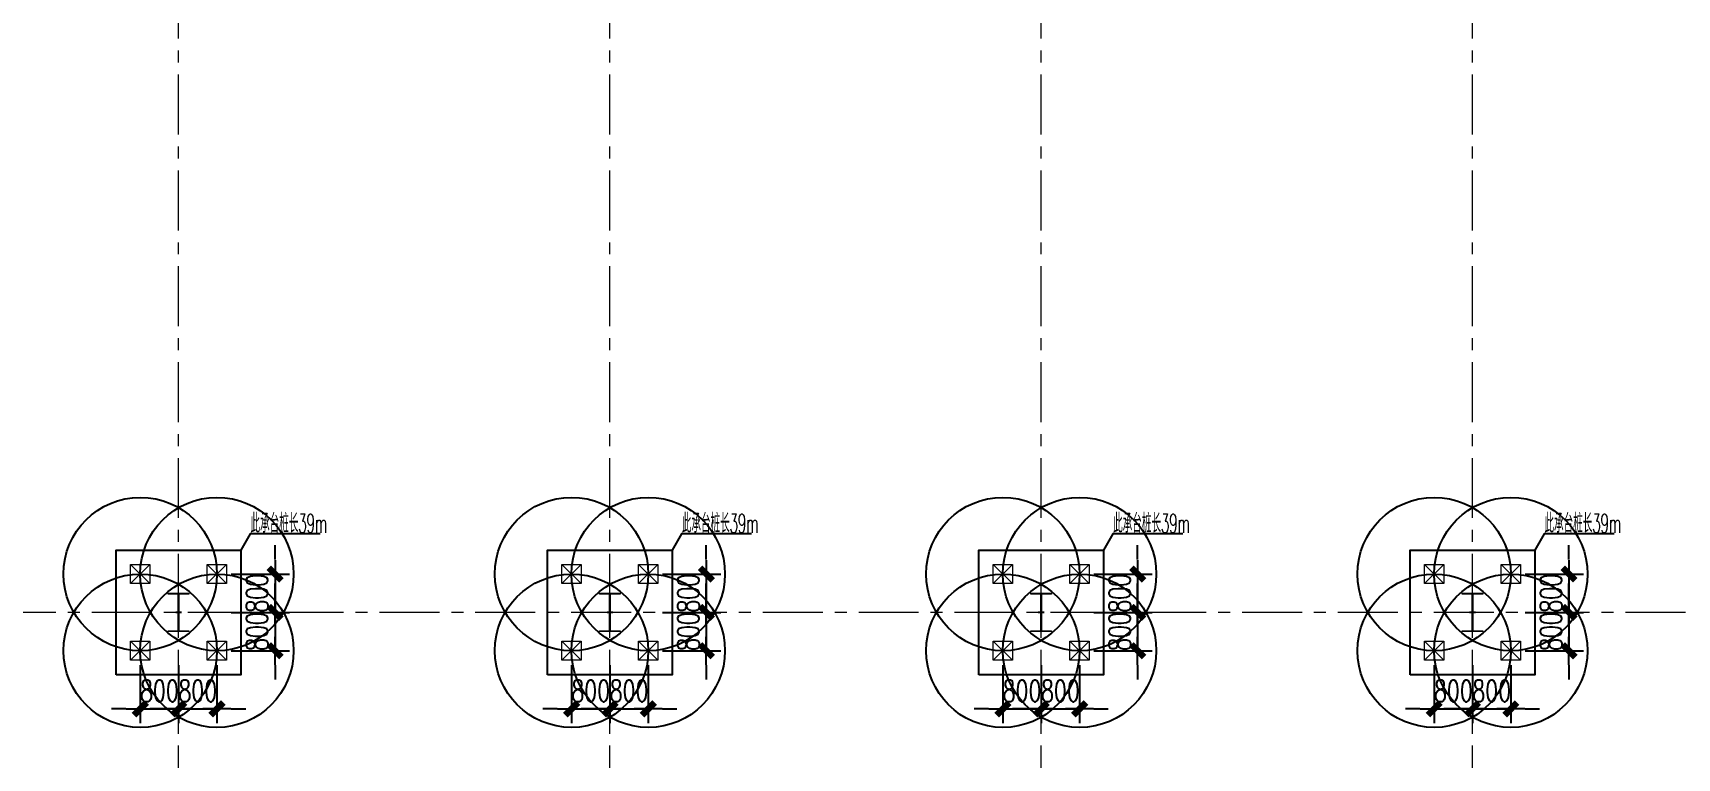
# Model space of a CAD drawing. Extents: x -1201378 to 2367219, y -619313 to 244905.
# Drawn here: x -740798 to -706489, y -204438 to -189309 of the extents above; entities that cross this region are included whole.
import ezdxf
from ezdxf.enums import TextEntityAlignment as Align

# ---------------------------------------------------------------- set-up
doc = ezdxf.new("R2010")
doc.units = 0
doc.header["$LTSCALE"] = 1000
doc.linetypes.add('CENTER', pattern=[2, 1.25, -0.25, 0.25, -0.25])
doc.layers.get('0').update_dxf_attribs({"linetype": 'CONTINUOUS'})
doc.layers.get('Defpoints').update_dxf_attribs({"linetype": 'CONTINUOUS'})
for name, color, linetype in [('A-WINDOW', 140, 'CONTINUOUS'), ('S-BG', 131, 'CONTINUOUS'), ('S-DIMZ', 115, 'CONTINUOUS'), ('S-DOTE1', 140, 'CENTER'), ('S-HATCH1-W', 252, 'CONTINUOUS')]:
    doc.layers.add(name, color=color, linetype=linetype)
for name, color, linetype, lineweight in [('S-axis', 111, 'CONTINUOUS', 0), ('S-col', 2, 'CONTINUOUS', 0), ('S-dote', 5, 'CENTER', 0), ('S-zhuang', 1, 'CONTINUOUS', 0)]:
    doc.layers.add(name, color=color, linetype=linetype, lineweight=lineweight)
doc.styles.add('SS1', font='tj-romans1.shx', dxfattribs={"width": 0.7, "bigfont": 'tj-hztxt1.shx'})
doc.dimstyles.new('S-150-ARCHI', dxfattribs={"dimscale": 150, "dimtxt": 3, "dimasz": 2, "dimexe": 2, "dimexo": 2, "dimgap": 1, "dimtad": 1, "dimdec": 0, "dimzin": 0, "dimdsep": 46, "dimtxsty": 'SS1', "dimblk1": 'TT', "dimblk2": 'TT', "dimsah": 1, "dimcen": 1, "dimclrd": 256, "dimclre": 256, "dimclrt": 256, "dimadec": 0, "dimazin": 0, "dimtfac": 1, "dimtdec": 0, "dimtix": 1, "dimtmove": 2, "dimatfit": 0, "dimldrblk": 'TT', "dimfxl": 2, "dimtolj": 1, "dimtzin": 0, "dimarcsym": 0})

# ---------------------------------------------------------------- blocks, each defined once
blk = doc.blocks.new('w42343243')
at = {"layer": 'S-col'}
blk.add_lwpolyline([(-165069, 621020), (-164639, 621020), (-164639, 621002), (-164848, 621002), (-164848, 620238), (-164639, 620238), (-164639, 620220), (-165069, 620220), (-165069, 620238), (-164860, 620238), (-164860, 621002), (-165069, 621002)], close=True, dxfattribs=at)
blk = doc.blocks.new('42343')
at = {"layer": 'A-WINDOW'}
for p in [(-18000, -17850), (-9000, -17850), (0, -17850), (9000, -17850)]:
    blk.add_blockref('w42343243', p, dxfattribs=at)
blk = doc.blocks.new('3#轴网')
at = {"layer": 'S-dote'}
for p, q in [((-137758.5, -363428.2), (-137758.5, -277944.2)), ((-128758.5, -363428.2), (-128758.5, -277944.2)), ((-119758.5, -363428.2), (-119758.5, -277944.2)), ((-110758.5, -363428.2), (-110758.5, -277944.2)), ((-78316.2, -301398.2), (-273210.6, -301398.2))]:
    blk.add_line(p, q, dxfattribs=at)
blk = doc.blocks.new('S-ZHUANG-400')
at = {"layer": 'S-zhuang'}
for p, q in [((200, -200), (-200, 200)), ((-200, -200), (200, 200))]:
    blk.add_line(p, q, dxfattribs=at)
blk.add_lwpolyline([(-200, 200), (200, 200), (200, -200), (-200, -200)], close=True, dxfattribs=at)
blk = doc.blocks.new('CT4')
at = {"layer": 'Defpoints'}
for centre in [(-100831, -168442), (-99231, -168442), (-100831, -170042), (-99231, -170042)]:
    blk.add_circle(centre, 1600, dxfattribs=at)
at = {"layer": 'S-DOTE1', "ltscale": 0.25}
for p, q in [((-99971, -169242), (-100091, -169242)), ((-100031, -169182), (-100031, -169302))]:
    blk.add_line(p, q, dxfattribs=at)
at = {"layer": 'S-HATCH1-W'}
blk.add_lwpolyline([(-101331, -170542), (-101331, -167942), (-98731, -167942), (-98731, -170542)], close=True, dxfattribs=at)
at = {"layer": 'S-zhuang', "rotation": 90.00000000000001}
for p in [(-100831, -168442), (-99231, -168442), (-100831, -170042), (-99231, -170042)]:
    blk.add_blockref('S-ZHUANG-400', p, dxfattribs=at)
blk = doc.blocks.new('TT')
blk.add_line((-0.97, 0), (0.97, 0))
at = {"const_width": 0.45}
blk.add_lwpolyline([(-0.44, -0.44), (0.44, 0.44)], dxfattribs=at)
blk = doc.blocks.new('*D718')
at = {"layer": 'Defpoints', "color": 0, "transparency": 16777216}
for p in [(-738558, -202198), (-737758, -202198), (-737758, -203411)]:
    blk.add_point(p, dxfattribs=at)
at = {"layer": 'S-DIMZ', "lineweight": -2, "transparency": 16777216}
for p, q in [((-738558, -202498), (-738558, -203711)), ((-737758, -202498), (-737758, -203711)), ((-738858, -203411), (-739158, -203411)), ((-738558, -203411), (-737758, -203411)), ((-737458, -203411), (-737158, -203411))]:
    blk.add_line(p, q, dxfattribs=at)
at = {"layer": 'S-DIMZ', "lineweight": -2, "transparency": 16777216, "xscale": 300, "yscale": 300, "zscale": 300}
blk.add_blockref('TT', (-738558, -203411), dxfattribs=at)
at = {"layer": 'S-DIMZ', "lineweight": -2, "transparency": 16777216, "xscale": 300, "yscale": 300, "zscale": 300, "rotation": 180}
blk.add_blockref('TT', (-737758, -203411), dxfattribs=at)
at = {"layer": 'S-DIMZ', "transparency": 16777216, "insert": (-738158, -203036), "char_height": 450, "attachment_point": 5, "style": 'SS1'}
blk.add_mtext('\\A1;800', dxfattribs=at)
blk = doc.blocks.new('*D719')
at = {"layer": 'Defpoints', "color": 0, "transparency": 16777216}
for p in [(-737758, -202198), (-736958, -202198), (-736958, -203411)]:
    blk.add_point(p, dxfattribs=at)
at = {"layer": 'S-DIMZ', "lineweight": -2, "transparency": 16777216}
for p, q in [((-737758, -202498), (-737758, -203711)), ((-736958, -202498), (-736958, -203711)), ((-738058, -203411), (-738358, -203411)), ((-737758, -203411), (-736958, -203411)), ((-736658, -203411), (-736358, -203411))]:
    blk.add_line(p, q, dxfattribs=at)
at = {"layer": 'S-DIMZ', "lineweight": -2, "transparency": 16777216, "xscale": 300, "yscale": 300, "zscale": 300}
blk.add_blockref('TT', (-737758, -203411), dxfattribs=at)
at = {"layer": 'S-DIMZ', "lineweight": -2, "transparency": 16777216, "xscale": 300, "yscale": 300, "zscale": 300, "rotation": 180}
blk.add_blockref('TT', (-736958, -203411), dxfattribs=at)
at = {"layer": 'S-DIMZ', "transparency": 16777216, "insert": (-737358, -203036), "char_height": 450, "attachment_point": 5, "style": 'SS1'}
blk.add_mtext('\\A1;800', dxfattribs=at)
blk = doc.blocks.new('*D720')
at = {"layer": 'Defpoints', "color": 0, "transparency": 16777216}
for p in [(-736958, -200598), (-736958, -201398), (-735746, -201398)]:
    blk.add_point(p, dxfattribs=at)
at = {"layer": 'S-DIMZ', "lineweight": -2, "transparency": 16777216}
for p, q in [((-735746, -200298), (-735746, -199998)), ((-736658, -200598), (-735446, -200598)), ((-735746, -200598), (-735746, -201398)), ((-736658, -201398), (-735446, -201398)), ((-735746, -201698), (-735746, -201998))]:
    blk.add_line(p, q, dxfattribs=at)
at = {"layer": 'S-DIMZ', "lineweight": -2, "transparency": 16777216, "xscale": 300, "yscale": 300, "zscale": 300}
for p, rotation in [((-735746, -200598), 270), ((-735746, -201398), 90)]:
    blk.add_blockref('TT', p, dxfattribs=dict(at, rotation=rotation))
at = {"layer": 'S-DIMZ', "transparency": 16777216, "insert": (-736121, -200998), "char_height": 450, "attachment_point": 5, "rotation": 90, "style": 'SS1'}
blk.add_mtext('\\A1;800', dxfattribs=at)
blk = doc.blocks.new('*D721')
at = {"layer": 'Defpoints', "color": 0, "transparency": 16777216}
for p in [(-736958, -201398), (-736958, -202198), (-735746, -202198)]:
    blk.add_point(p, dxfattribs=at)
at = {"layer": 'S-DIMZ', "lineweight": -2, "transparency": 16777216}
for p, q in [((-735746, -201098), (-735746, -200798)), ((-736658, -201398), (-735446, -201398)), ((-735746, -201398), (-735746, -202198)), ((-736658, -202198), (-735446, -202198)), ((-735746, -202498), (-735746, -202798))]:
    blk.add_line(p, q, dxfattribs=at)
at = {"layer": 'S-DIMZ', "lineweight": -2, "transparency": 16777216, "xscale": 300, "yscale": 300, "zscale": 300}
for p, rotation in [((-735746, -201398), 270), ((-735746, -202198), 90)]:
    blk.add_blockref('TT', p, dxfattribs=dict(at, rotation=rotation))
at = {"layer": 'S-DIMZ', "transparency": 16777216, "insert": (-736121, -201798), "char_height": 450, "attachment_point": 5, "rotation": 90, "style": 'SS1'}
blk.add_mtext('\\A1;800', dxfattribs=at)
blk = doc.blocks.new('*D734')
at = {"layer": 'Defpoints', "color": 0, "transparency": 16777216}
for p in [(-729558, -202198), (-728758, -202198), (-728758, -203411)]:
    blk.add_point(p, dxfattribs=at)
at = {"layer": 'S-DIMZ', "lineweight": -2, "transparency": 16777216}
for p, q in [((-729558, -202498), (-729558, -203711)), ((-728758, -202498), (-728758, -203711)), ((-729858, -203411), (-730158, -203411)), ((-729558, -203411), (-728758, -203411)), ((-728458, -203411), (-728158, -203411))]:
    blk.add_line(p, q, dxfattribs=at)
at = {"layer": 'S-DIMZ', "lineweight": -2, "transparency": 16777216, "xscale": 300, "yscale": 300, "zscale": 300}
blk.add_blockref('TT', (-729558, -203411), dxfattribs=at)
at = {"layer": 'S-DIMZ', "lineweight": -2, "transparency": 16777216, "xscale": 300, "yscale": 300, "zscale": 300, "rotation": 180}
blk.add_blockref('TT', (-728758, -203411), dxfattribs=at)
at = {"layer": 'S-DIMZ', "transparency": 16777216, "insert": (-729158, -203036), "char_height": 450, "attachment_point": 5, "style": 'SS1'}
blk.add_mtext('\\A1;800', dxfattribs=at)
blk = doc.blocks.new('*D735')
at = {"layer": 'Defpoints', "color": 0, "transparency": 16777216}
for p in [(-728758, -202198), (-727958, -202198), (-727958, -203411)]:
    blk.add_point(p, dxfattribs=at)
at = {"layer": 'S-DIMZ', "lineweight": -2, "transparency": 16777216}
for p, q in [((-728758, -202498), (-728758, -203711)), ((-727958, -202498), (-727958, -203711)), ((-729058, -203411), (-729358, -203411)), ((-728758, -203411), (-727958, -203411)), ((-727658, -203411), (-727358, -203411))]:
    blk.add_line(p, q, dxfattribs=at)
at = {"layer": 'S-DIMZ', "lineweight": -2, "transparency": 16777216, "xscale": 300, "yscale": 300, "zscale": 300}
blk.add_blockref('TT', (-728758, -203411), dxfattribs=at)
at = {"layer": 'S-DIMZ', "lineweight": -2, "transparency": 16777216, "xscale": 300, "yscale": 300, "zscale": 300, "rotation": 180}
blk.add_blockref('TT', (-727958, -203411), dxfattribs=at)
at = {"layer": 'S-DIMZ', "transparency": 16777216, "insert": (-728358, -203036), "char_height": 450, "attachment_point": 5, "style": 'SS1'}
blk.add_mtext('\\A1;800', dxfattribs=at)
blk = doc.blocks.new('*D736')
at = {"layer": 'Defpoints', "color": 0, "transparency": 16777216}
for p in [(-727958, -200598), (-727958, -201398), (-726746, -201398)]:
    blk.add_point(p, dxfattribs=at)
at = {"layer": 'S-DIMZ', "lineweight": -2, "transparency": 16777216}
for p, q in [((-726746, -200298), (-726746, -199998)), ((-727658, -200598), (-726446, -200598)), ((-726746, -200598), (-726746, -201398)), ((-727658, -201398), (-726446, -201398)), ((-726746, -201698), (-726746, -201998))]:
    blk.add_line(p, q, dxfattribs=at)
at = {"layer": 'S-DIMZ', "lineweight": -2, "transparency": 16777216, "xscale": 300, "yscale": 300, "zscale": 300}
for p, rotation in [((-726746, -200598), 270), ((-726746, -201398), 90)]:
    blk.add_blockref('TT', p, dxfattribs=dict(at, rotation=rotation))
at = {"layer": 'S-DIMZ', "transparency": 16777216, "insert": (-727121, -200998), "char_height": 450, "attachment_point": 5, "rotation": 90, "style": 'SS1'}
blk.add_mtext('\\A1;800', dxfattribs=at)
blk = doc.blocks.new('*D737')
at = {"layer": 'Defpoints', "color": 0, "transparency": 16777216}
for p in [(-727958, -201398), (-727958, -202198), (-726746, -202198)]:
    blk.add_point(p, dxfattribs=at)
at = {"layer": 'S-DIMZ', "lineweight": -2, "transparency": 16777216}
for p, q in [((-726746, -201098), (-726746, -200798)), ((-727658, -201398), (-726446, -201398)), ((-726746, -201398), (-726746, -202198)), ((-727658, -202198), (-726446, -202198)), ((-726746, -202498), (-726746, -202798))]:
    blk.add_line(p, q, dxfattribs=at)
at = {"layer": 'S-DIMZ', "lineweight": -2, "transparency": 16777216, "xscale": 300, "yscale": 300, "zscale": 300}
for p, rotation in [((-726746, -201398), 270), ((-726746, -202198), 90)]:
    blk.add_blockref('TT', p, dxfattribs=dict(at, rotation=rotation))
at = {"layer": 'S-DIMZ', "transparency": 16777216, "insert": (-727121, -201798), "char_height": 450, "attachment_point": 5, "rotation": 90, "style": 'SS1'}
blk.add_mtext('\\A1;800', dxfattribs=at)
blk = doc.blocks.new('*D750')
at = {"layer": 'Defpoints', "color": 0, "transparency": 16777216}
for p in [(-720558, -202198), (-719758, -202198), (-719758, -203411)]:
    blk.add_point(p, dxfattribs=at)
at = {"layer": 'S-DIMZ', "lineweight": -2, "transparency": 16777216}
for p, q in [((-720558, -202498), (-720558, -203711)), ((-719758, -202498), (-719758, -203711)), ((-720858, -203411), (-721158, -203411)), ((-720558, -203411), (-719758, -203411)), ((-719458, -203411), (-719158, -203411))]:
    blk.add_line(p, q, dxfattribs=at)
at = {"layer": 'S-DIMZ', "lineweight": -2, "transparency": 16777216, "xscale": 300, "yscale": 300, "zscale": 300}
blk.add_blockref('TT', (-720558, -203411), dxfattribs=at)
at = {"layer": 'S-DIMZ', "lineweight": -2, "transparency": 16777216, "xscale": 300, "yscale": 300, "zscale": 300, "rotation": 180}
blk.add_blockref('TT', (-719758, -203411), dxfattribs=at)
at = {"layer": 'S-DIMZ', "transparency": 16777216, "insert": (-720158, -203036), "char_height": 450, "attachment_point": 5, "style": 'SS1'}
blk.add_mtext('\\A1;800', dxfattribs=at)
blk = doc.blocks.new('*D751')
at = {"layer": 'Defpoints', "color": 0, "transparency": 16777216}
for p in [(-719758, -202198), (-718958, -202198), (-718958, -203411)]:
    blk.add_point(p, dxfattribs=at)
at = {"layer": 'S-DIMZ', "lineweight": -2, "transparency": 16777216}
for p, q in [((-719758, -202498), (-719758, -203711)), ((-718958, -202498), (-718958, -203711)), ((-720058, -203411), (-720358, -203411)), ((-719758, -203411), (-718958, -203411)), ((-718658, -203411), (-718358, -203411))]:
    blk.add_line(p, q, dxfattribs=at)
at = {"layer": 'S-DIMZ', "lineweight": -2, "transparency": 16777216, "xscale": 300, "yscale": 300, "zscale": 300}
blk.add_blockref('TT', (-719758, -203411), dxfattribs=at)
at = {"layer": 'S-DIMZ', "lineweight": -2, "transparency": 16777216, "xscale": 300, "yscale": 300, "zscale": 300, "rotation": 180}
blk.add_blockref('TT', (-718958, -203411), dxfattribs=at)
at = {"layer": 'S-DIMZ', "transparency": 16777216, "insert": (-719358, -203036), "char_height": 450, "attachment_point": 5, "style": 'SS1'}
blk.add_mtext('\\A1;800', dxfattribs=at)
blk = doc.blocks.new('*D752')
at = {"layer": 'Defpoints', "color": 0, "transparency": 16777216}
for p in [(-718958, -200598), (-718958, -201398), (-717746, -201398)]:
    blk.add_point(p, dxfattribs=at)
at = {"layer": 'S-DIMZ', "lineweight": -2, "transparency": 16777216}
for p, q in [((-717746, -200298), (-717746, -199998)), ((-718658, -200598), (-717446, -200598)), ((-717746, -200598), (-717746, -201398)), ((-718658, -201398), (-717446, -201398)), ((-717746, -201698), (-717746, -201998))]:
    blk.add_line(p, q, dxfattribs=at)
at = {"layer": 'S-DIMZ', "lineweight": -2, "transparency": 16777216, "xscale": 300, "yscale": 300, "zscale": 300}
for p, rotation in [((-717746, -200598), 270), ((-717746, -201398), 90)]:
    blk.add_blockref('TT', p, dxfattribs=dict(at, rotation=rotation))
at = {"layer": 'S-DIMZ', "transparency": 16777216, "insert": (-718121, -200998), "char_height": 450, "attachment_point": 5, "rotation": 90, "style": 'SS1'}
blk.add_mtext('\\A1;800', dxfattribs=at)
blk = doc.blocks.new('*D753')
at = {"layer": 'Defpoints', "color": 0, "transparency": 16777216}
for p in [(-718958, -201398), (-718958, -202198), (-717746, -202198)]:
    blk.add_point(p, dxfattribs=at)
at = {"layer": 'S-DIMZ', "lineweight": -2, "transparency": 16777216}
for p, q in [((-717746, -201098), (-717746, -200798)), ((-718658, -201398), (-717446, -201398)), ((-717746, -201398), (-717746, -202198)), ((-718658, -202198), (-717446, -202198)), ((-717746, -202498), (-717746, -202798))]:
    blk.add_line(p, q, dxfattribs=at)
at = {"layer": 'S-DIMZ', "lineweight": -2, "transparency": 16777216, "xscale": 300, "yscale": 300, "zscale": 300}
for p, rotation in [((-717746, -201398), 270), ((-717746, -202198), 90)]:
    blk.add_blockref('TT', p, dxfattribs=dict(at, rotation=rotation))
at = {"layer": 'S-DIMZ', "transparency": 16777216, "insert": (-718121, -201798), "char_height": 450, "attachment_point": 5, "rotation": 90, "style": 'SS1'}
blk.add_mtext('\\A1;800', dxfattribs=at)
blk = doc.blocks.new('*D766')
at = {"layer": 'Defpoints', "color": 0, "transparency": 16777216}
for p in [(-711558, -202198), (-710758, -202198), (-710758, -203411)]:
    blk.add_point(p, dxfattribs=at)
at = {"layer": 'S-DIMZ', "lineweight": -2, "transparency": 16777216}
for p, q in [((-711558, -202498), (-711558, -203711)), ((-710758, -202498), (-710758, -203711)), ((-711858, -203411), (-712158, -203411)), ((-711558, -203411), (-710758, -203411)), ((-710458, -203411), (-710158, -203411))]:
    blk.add_line(p, q, dxfattribs=at)
at = {"layer": 'S-DIMZ', "lineweight": -2, "transparency": 16777216, "xscale": 300, "yscale": 300, "zscale": 300}
blk.add_blockref('TT', (-711558, -203411), dxfattribs=at)
at = {"layer": 'S-DIMZ', "lineweight": -2, "transparency": 16777216, "xscale": 300, "yscale": 300, "zscale": 300, "rotation": 180}
blk.add_blockref('TT', (-710758, -203411), dxfattribs=at)
at = {"layer": 'S-DIMZ', "transparency": 16777216, "insert": (-711158, -203036), "char_height": 450, "attachment_point": 5, "style": 'SS1'}
blk.add_mtext('\\A1;800', dxfattribs=at)
blk = doc.blocks.new('*D767')
at = {"layer": 'Defpoints', "color": 0, "transparency": 16777216}
for p in [(-710758, -202198), (-709958, -202198), (-709958, -203411)]:
    blk.add_point(p, dxfattribs=at)
at = {"layer": 'S-DIMZ', "lineweight": -2, "transparency": 16777216}
for p, q in [((-710758, -202498), (-710758, -203711)), ((-709958, -202498), (-709958, -203711)), ((-711058, -203411), (-711358, -203411)), ((-710758, -203411), (-709958, -203411)), ((-709658, -203411), (-709358, -203411))]:
    blk.add_line(p, q, dxfattribs=at)
at = {"layer": 'S-DIMZ', "lineweight": -2, "transparency": 16777216, "xscale": 300, "yscale": 300, "zscale": 300}
blk.add_blockref('TT', (-710758, -203411), dxfattribs=at)
at = {"layer": 'S-DIMZ', "lineweight": -2, "transparency": 16777216, "xscale": 300, "yscale": 300, "zscale": 300, "rotation": 180}
blk.add_blockref('TT', (-709958, -203411), dxfattribs=at)
at = {"layer": 'S-DIMZ', "transparency": 16777216, "insert": (-710358, -203036), "char_height": 450, "attachment_point": 5, "style": 'SS1'}
blk.add_mtext('\\A1;800', dxfattribs=at)
blk = doc.blocks.new('*D768')
at = {"layer": 'Defpoints', "color": 0, "transparency": 16777216}
for p in [(-709958, -200598), (-709958, -201398), (-708746, -201398)]:
    blk.add_point(p, dxfattribs=at)
at = {"layer": 'S-DIMZ', "lineweight": -2, "transparency": 16777216}
for p, q in [((-708746, -200298), (-708746, -199998)), ((-709658, -200598), (-708446, -200598)), ((-708746, -200598), (-708746, -201398)), ((-709658, -201398), (-708446, -201398)), ((-708746, -201698), (-708746, -201998))]:
    blk.add_line(p, q, dxfattribs=at)
at = {"layer": 'S-DIMZ', "lineweight": -2, "transparency": 16777216, "xscale": 300, "yscale": 300, "zscale": 300}
for p, rotation in [((-708746, -200598), 270), ((-708746, -201398), 90)]:
    blk.add_blockref('TT', p, dxfattribs=dict(at, rotation=rotation))
at = {"layer": 'S-DIMZ', "transparency": 16777216, "insert": (-709121, -200998), "char_height": 450, "attachment_point": 5, "rotation": 90, "style": 'SS1'}
blk.add_mtext('\\A1;800', dxfattribs=at)
blk = doc.blocks.new('*D769')
at = {"layer": 'Defpoints', "color": 0, "transparency": 16777216}
for p in [(-709958, -201398), (-709958, -202198), (-708746, -202198)]:
    blk.add_point(p, dxfattribs=at)
at = {"layer": 'S-DIMZ', "lineweight": -2, "transparency": 16777216}
for p, q in [((-708746, -201098), (-708746, -200798)), ((-709658, -201398), (-708446, -201398)), ((-708746, -201398), (-708746, -202198)), ((-709658, -202198), (-708446, -202198)), ((-708746, -202498), (-708746, -202798))]:
    blk.add_line(p, q, dxfattribs=at)
at = {"layer": 'S-DIMZ', "lineweight": -2, "transparency": 16777216, "xscale": 300, "yscale": 300, "zscale": 300}
for p, rotation in [((-708746, -201398), 270), ((-708746, -202198), 90)]:
    blk.add_blockref('TT', p, dxfattribs=dict(at, rotation=rotation))
at = {"layer": 'S-DIMZ', "transparency": 16777216, "insert": (-709121, -201798), "char_height": 450, "attachment_point": 5, "rotation": 90, "style": 'SS1'}
blk.add_mtext('\\A1;800', dxfattribs=at)

msp = doc.modelspace()

# ---------------------------------------------------------------- linework, layer by layer
at = {"layer": 'S-BG'}
for points in [[(-734803.9, -199761.3), (-736264.1, -199761.3), (-736458.5, -200098.2)], [(-725803.9, -199761.3), (-727264.1, -199761.3), (-727458.5, -200098.2)], [(-716803.9, -199761.3), (-718264.1, -199761.3), (-718458.5, -200098.2)], [(-707803.9, -199761.3), (-709264.1, -199761.3), (-709458.5, -200098.2)]]:
    msp.add_lwpolyline(points, dxfattribs=at)

# ---------------------------------------------------------------- block references
at = {"layer": 'S-axis'}
msp.add_blockref('3#轴网', (-600000, 100000), dxfattribs=at)
at = {"layer": 'S-col'}
msp.add_blockref('42343', (-554904.3, -804168.2), dxfattribs=at)
at = {"layer": 'S-zhuang'}
for p in [(-637727.3, -32156.2), (-628727.3, -32156.2), (-619727.3, -32156.2), (-610727.3, -32156.2)]:
    msp.add_blockref('CT4', p, dxfattribs=at)

# ---------------------------------------------------------------- texts
at = {"layer": 'S-BG', "style": 'SS1', "width": 0.5}
for p in [(-736257.8, -199540.9), (-727257.8, -199540.9), (-718257.8, -199540.9), (-709257.8, -199540.9)]:
    msp.add_text('此承台桩长39m', height=400, dxfattribs=at).set_placement(p, align=Align.MIDDLE_LEFT)

# ---------------------------------------------------------------- dimensions: what is measured, and where the dimension line sits
at = {"layer": 'S-DIMZ'}
for base, p1, p2, picture, middle in [((-735746, -201398.2), (-736958.4, -200598.2), (-736958.4, -201398.2), '*D720', (-736121, -200998.2)), ((-726746, -201398.2), (-727958.4, -200598.2), (-727958.4, -201398.2), '*D736', (-727121, -200998.2)), ((-717746, -201398.2), (-718958.4, -200598.2), (-718958.4, -201398.2), '*D752', (-718121, -200998.2)), ((-708746, -201398.2), (-709958.4, -200598.2), (-709958.4, -201398.2), '*D768', (-709121, -200998.2)), ((-735746, -202198.2), (-736958.4, -201398.2), (-736958.4, -202198.2), '*D721', (-736121, -201798.2)), ((-726746, -202198.2), (-727958.4, -201398.2), (-727958.4, -202198.2), '*D737', (-727121, -201798.2)), ((-717746, -202198.2), (-718958.4, -201398.2), (-718958.4, -202198.2), '*D753', (-718121, -201798.2)), ((-708746, -202198.2), (-709958.4, -201398.2), (-709958.4, -202198.2), '*D769', (-709121, -201798.2))]:
    dim = msp.add_linear_dim(base=base, p1=p1, p2=p2, angle=270, dimstyle='S-150-ARCHI', override={"dimexo": 2}, dxfattribs=at)
    dim.commit()
    dim.dimension.update_dxf_attribs({"geometry": picture, "text_midpoint": middle})
for base, p1, p2, picture, middle in [((-737758.5, -203410.7), (-738558.4, -202198.2), (-737758.5, -202198.2), '*D718', (-738158.4, -203035.7)), ((-736958.4, -203410.7), (-737758.5, -202198.2), (-736958.4, -202198.2), '*D719', (-737358.4, -203035.7)), ((-728758.5, -203410.7), (-729558.4, -202198.2), (-728758.5, -202198.2), '*D734', (-729158.4, -203035.7)), ((-727958.4, -203410.7), (-728758.5, -202198.2), (-727958.4, -202198.2), '*D735', (-728358.4, -203035.7)), ((-719758.5, -203410.7), (-720558.4, -202198.2), (-719758.5, -202198.2), '*D750', (-720158.4, -203035.7)), ((-718958.4, -203410.7), (-719758.5, -202198.2), (-718958.4, -202198.2), '*D751', (-719358.4, -203035.7)), ((-710758.5, -203410.7), (-711558.4, -202198.2), (-710758.5, -202198.2), '*D766', (-711158.4, -203035.7)), ((-709958.4, -203410.7), (-710758.5, -202198.2), (-709958.4, -202198.2), '*D767', (-710358.4, -203035.7))]:
    dim = msp.add_linear_dim(base=base, p1=p1, p2=p2, dimstyle='S-150-ARCHI', override={"dimexo": 2}, dxfattribs=at)
    dim.commit()
    dim.dimension.update_dxf_attribs({"geometry": picture, "text_midpoint": middle})

doc.saveas('drawing.dxf')
